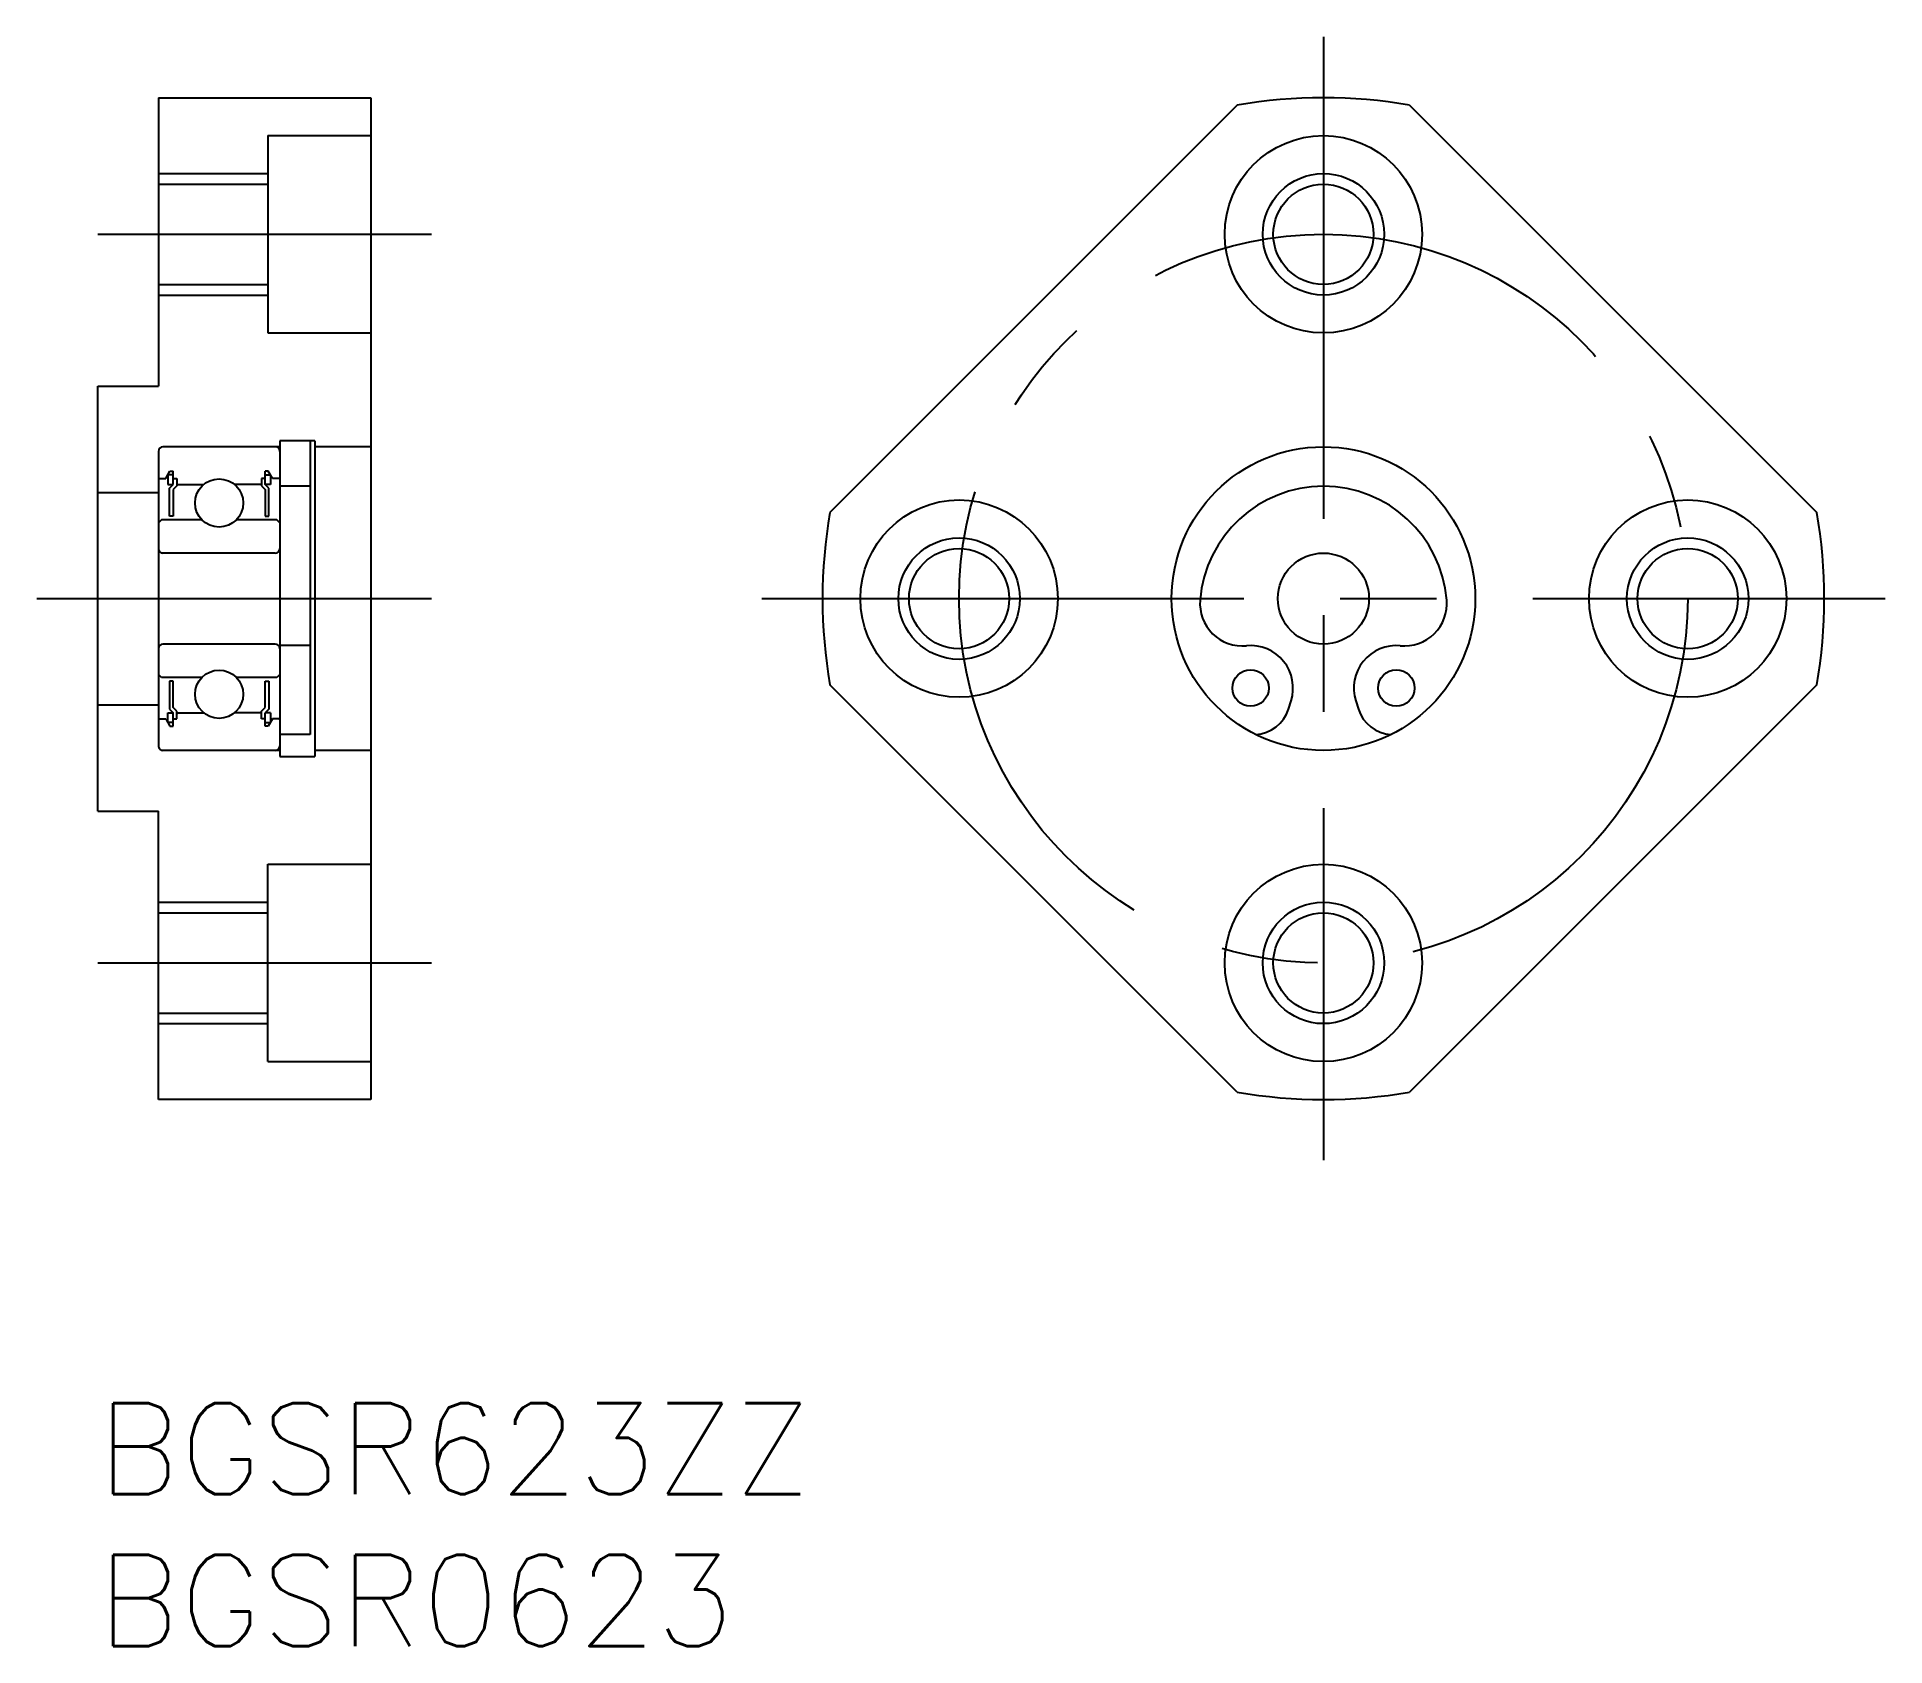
# Model space of a CAD drawing. Extents: x -2 to 58.9, y -8 to 45.
import ezdxf

# ---------------------------------------------------------------- set-up
doc = ezdxf.new("R2010")
doc.units = 0
doc.header["$LTSCALE"] = 0.5
doc.linetypes.add('CENTER', pattern=[50.8, 31.75, -6.35, 6.35, -6.35])
for name, color, linetype in [('MSM_CENTER', 1, 'CENTER'), ('MSM_CONTINUOUS', 7, 'CONTINUOUS'), ('MSM_NARROW', 5, 'CONTINUOUS'), ('MSM_PART_NUMBER', 7, 'CONTINUOUS')]:
    doc.layers.add(name, color=color, linetype=linetype)
doc.styles.get("Standard").update_dxf_attribs({"font": 'txt.shx', "height": 3, "bigfont": 'bigfont.shx'})

# ---------------------------------------------------------------- blocks, each defined once
blk = doc.blocks.new('*U4')
at = {"layer": 'MSM_PART_NUMBER'}
blk.add_text('BGSR623ZZ', height=3, dxfattribs=at).set_placement((0, -3))
blk = doc.blocks.new('*U5')
at = {"layer": 'MSM_PART_NUMBER'}
blk.add_text('BGSR0623', height=3, dxfattribs=at).set_placement((0, -8))

msp = doc.modelspace()

# ---------------------------------------------------------------- linework, layer by layer
at = {"layer": 'MSM_CENTER'}
for p, q in [((40.376, 45), (40.376, 8)), ((0, 38.5), (11, 38.5)), ((-2, 26.5), (11, 26.5)), ((21.876, 26.5), (58.876, 26.5)), ((0, 14.5), (11, 14.5))]:
    msp.add_line(p, q, dxfattribs=at)
msp.add_circle((40.376, 26.5), 12, dxfattribs=at)
at = {"layer": 'MSM_CONTINUOUS'}
for p, q in [((2, 43), (9, 43)), ((2, 43), (2, 33.5)), ((9, 43), (9, 10)), ((37.538, 42.754), (24.122, 29.338)), ((43.214, 42.754), (56.63, 29.338)), ((5.6, 41.75), (5.6, 35.25)), ((5.6, 41.75), (9, 41.75)), ((2, 40.15), (5.6, 40.15)), ((2, 36.85), (5.6, 36.85)), ((5.6, 35.25), (9, 35.25)), ((0, 19.5), (0, 33.5)), ((0, 33.5), (2, 33.5)), ((6, 31.7, 0.5), (6, 21.3, 0.5)), ((7.15, 31.7, 0.5), (6, 31.7, 0.5)), ((7, 31.7), (7, 22.024)), ((7.15, 31.7), (7.15, 21.3)), ((2, 31.35), (2, 21.65)), ((6, 31.5), (2.15, 31.5)), ((9, 31.5, 0.5), (7.15, 31.5, 0.5)), ((2, 30.49), (2.03, 30.46)), ((2.03, 30.46), (2.241, 30.46)), ((2.241, 30.46), (2.381, 30.701)), ((2.483, 30.581), (2.311, 30.581)), ((2.311, 30.581), (2.311, 30.26)), ((2.381, 30.701), (2.483, 30.701)), ((2.483, 30.26), (2.483, 30.701)), ((2.483, 30.46), (2.603, 30.46)), ((2.603, 30.46), (2.603, 30.21)), ((5.397, 30.46), (5.397, 30.21)), ((5.518, 30.46), (5.397, 30.46)), ((5.518, 30.26), (5.518, 30.701)), ((5.619, 30.701), (5.518, 30.701)), ((5.518, 30.581), (5.689, 30.581)), ((5.759, 30.46), (5.619, 30.701)), ((5.689, 30.581), (5.689, 30.26)), ((5.97, 30.46), (5.759, 30.46)), ((6, 30.49), (5.97, 30.46)), ((0, 30), (2, 30)), ((2.311, 30.26), (2.483, 30.26)), ((2.362, 30.139), (2.483, 30.26)), ((2.362, 29.216), (2.362, 30.139)), ((2.603, 30.21), (2.483, 30.089)), ((2.483, 30.089), (2.483, 29.216)), ((2.603, 30.29), (2.633, 30.26)), ((2.633, 30.26), (3.492, 30.26)), ((5.367, 30.26), (4.508, 30.26)), ((5.397, 30.29), (5.367, 30.26)), ((5.397, 30.21), (5.518, 30.089)), ((5.638, 30.139), (5.518, 30.26)), ((5.689, 30.26), (5.518, 30.26)), ((5.518, 30.089), (5.518, 29.216)), ((5.638, 29.216), (5.638, 30.139)), ((7, 30.2, 0.5), (6, 30.2, 0.5)), ((2.1, 29.1), (2, 29)), ((2, 28.925), (2, 28.925)), ((3.428, 29.1), (2.1, 29.1)), ((2.483, 29.216), (2.362, 29.216)), ((5.9, 29.1), (4.572, 29.1)), ((5.518, 29.216), (5.638, 29.216)), ((6, 29), (5.9, 29.1)), ((5.85, 28), (2.15, 28)), ((5.85, 25), (2.15, 25)), ((7, 24.954, 0.5), (6, 24.954, 0.5)), ((2.1, 23.9), (2, 24)), ((3.428, 23.9), (2.1, 23.9)), ((2.483, 23.784), (2.362, 23.784)), ((2.362, 23.784), (2.362, 22.861)), ((2.483, 22.911), (2.483, 23.784)), ((5.9, 23.9), (4.572, 23.9)), ((5.518, 22.911), (5.518, 23.784)), ((5.518, 23.784), (5.638, 23.784)), ((5.638, 23.784), (5.638, 22.861)), ((6, 24), (5.9, 23.9)), ((37.538, 10.246), (24.122, 23.662)), ((56.63, 23.662), (43.214, 10.246)), ((0, 23), (2, 23)), ((2, 22.51), (2.03, 22.54)), ((2.03, 22.54), (2.241, 22.54)), ((2.241, 22.54), (2.381, 22.299)), ((2.311, 22.74), (2.483, 22.74)), ((2.311, 22.419), (2.311, 22.74)), ((2.362, 22.861), (2.483, 22.74)), ((2.603, 22.79), (2.483, 22.911)), ((2.483, 22.299), (2.483, 22.74)), ((2.483, 22.54), (2.603, 22.54)), ((2.603, 22.54), (2.603, 22.79)), ((2.603, 22.71), (2.633, 22.74)), ((2.633, 22.74), (3.492, 22.74)), ((5.367, 22.74), (4.508, 22.74)), ((5.397, 22.71), (5.367, 22.74)), ((5.397, 22.79), (5.518, 22.911)), ((5.397, 22.54), (5.397, 22.79)), ((5.518, 22.54), (5.397, 22.54)), ((5.638, 22.861), (5.518, 22.74)), ((5.689, 22.74), (5.518, 22.74)), ((5.518, 22.299), (5.518, 22.74)), ((5.759, 22.54), (5.619, 22.299)), ((5.689, 22.74), (5.689, 22.419)), ((5.97, 22.54), (5.759, 22.54)), ((6, 22.51), (5.97, 22.54)), ((39.226, 22.862), (39.311, 23.132)), ((41.441, 23.132), (41.527, 22.862)), ((2.483, 22.419), (2.311, 22.419)), ((2.381, 22.299), (2.483, 22.299)), ((5.518, 22.419), (5.689, 22.419)), ((5.619, 22.299), (5.518, 22.299)), ((7, 22.024, 0.5), (6, 22.024, 0.5)), ((6, 21.5), (2.15, 21.5)), ((9, 21.5, 0.5), (7.15, 21.5, 0.5)), ((6, 21.3, 0.5), (7.15, 21.3, 0.5)), ((0, 19.5), (2, 19.5)), ((2, 10), (2, 19.5)), ((5.6, 11.25), (5.6, 17.75)), ((5.6, 17.75), (9, 17.75)), ((2, 16.15), (5.6, 16.15)), ((2, 12.85), (5.6, 12.85)), ((5.6, 11.25), (9, 11.25)), ((9, 10), (2, 10))]:
    msp.add_line(p, q, dxfattribs=at)
for centre, radius in [((40.376, 38.5), 3.25), ((40.376, 38.5), 1.65), ((40.376, 26.5), 5), ((4, 29.65), 0.794), ((28.376, 26.5), 3.25), ((52.376, 26.5), 3.25), ((28.376, 26.5), 1.65), ((52.376, 26.5), 1.65), ((40.376, 26.5), 1.5), ((4, 23.35), 0.794), ((37.976, 23.554), 0.6), ((42.776, 23.554), 0.6), ((40.376, 14.5), 3.25), ((40.376, 14.5), 1.65)]:
    msp.add_circle(centre, radius, dxfattribs=at)
for centre, radius, start, end in [((40.376, 26.5), 16.5, 80.0968, 99.9032), ((2.15, 31.35), 0.15, 90, 179.99998), ((5.85, 31.35), 0.15, 359.99999, 90), ((40.376, 26.125), 4.075, 4.6343, 175.3657), ((40.376, 26.5), 16.5, 170.0968, 189.9032), ((40.376, 26.5), 16.5, 350.0968, 9.9032), ((2.15, 28.15), 0.15, 179.99998, 270), ((5.85, 28.15), 0.15, 270, 359.99999), ((37.71, 26.341), 1.4, 175.3657, 275.45655), ((43.042, 26.341), 1.4, 264.54345, 4.6343), ((2.15, 24.85), 0.15, 90, 179.99999), ((5.85, 24.85), 0.15, 360, 90), ((37.976, 23.554), 1.4, 342.45156, 95.45656), ((42.776, 23.554), 1.4, 84.54345, 197.54844), ((38.081, 23.224), 1.2, 273.04147, 342.45156), ((42.671, 23.224), 1.2, 197.54844, 266.95853), ((2.15, 21.65), 0.15, 179.99999, 270), ((5.85, 21.65), 0.15, 270, 360), ((40.376, 26.5), 16.5, 260.0968, 279.9032)]:
    msp.add_arc(centre, radius, start, end, dxfattribs=at)
at = {"layer": 'MSM_NARROW'}
for p, q in [((2, 40.5), (5.6, 40.5)), ((2, 36.5), (5.6, 36.5)), ((2, 16.5), (5.6, 16.5)), ((2, 12.5), (5.6, 12.5))]:
    msp.add_line(p, q, dxfattribs=at)
for centre in [(40.376, 38.5), (28.376, 26.5), (52.376, 26.5), (40.376, 14.5)]:
    msp.add_circle(centre, 2, dxfattribs=at)

# ---------------------------------------------------------------- block references
at = {"layer": 'MSM_CONTINUOUS'}
for name in ['*U4', '*U5']:
    msp.add_blockref(name, (0, 0), dxfattribs=at)

doc.saveas('drawing.dxf')
